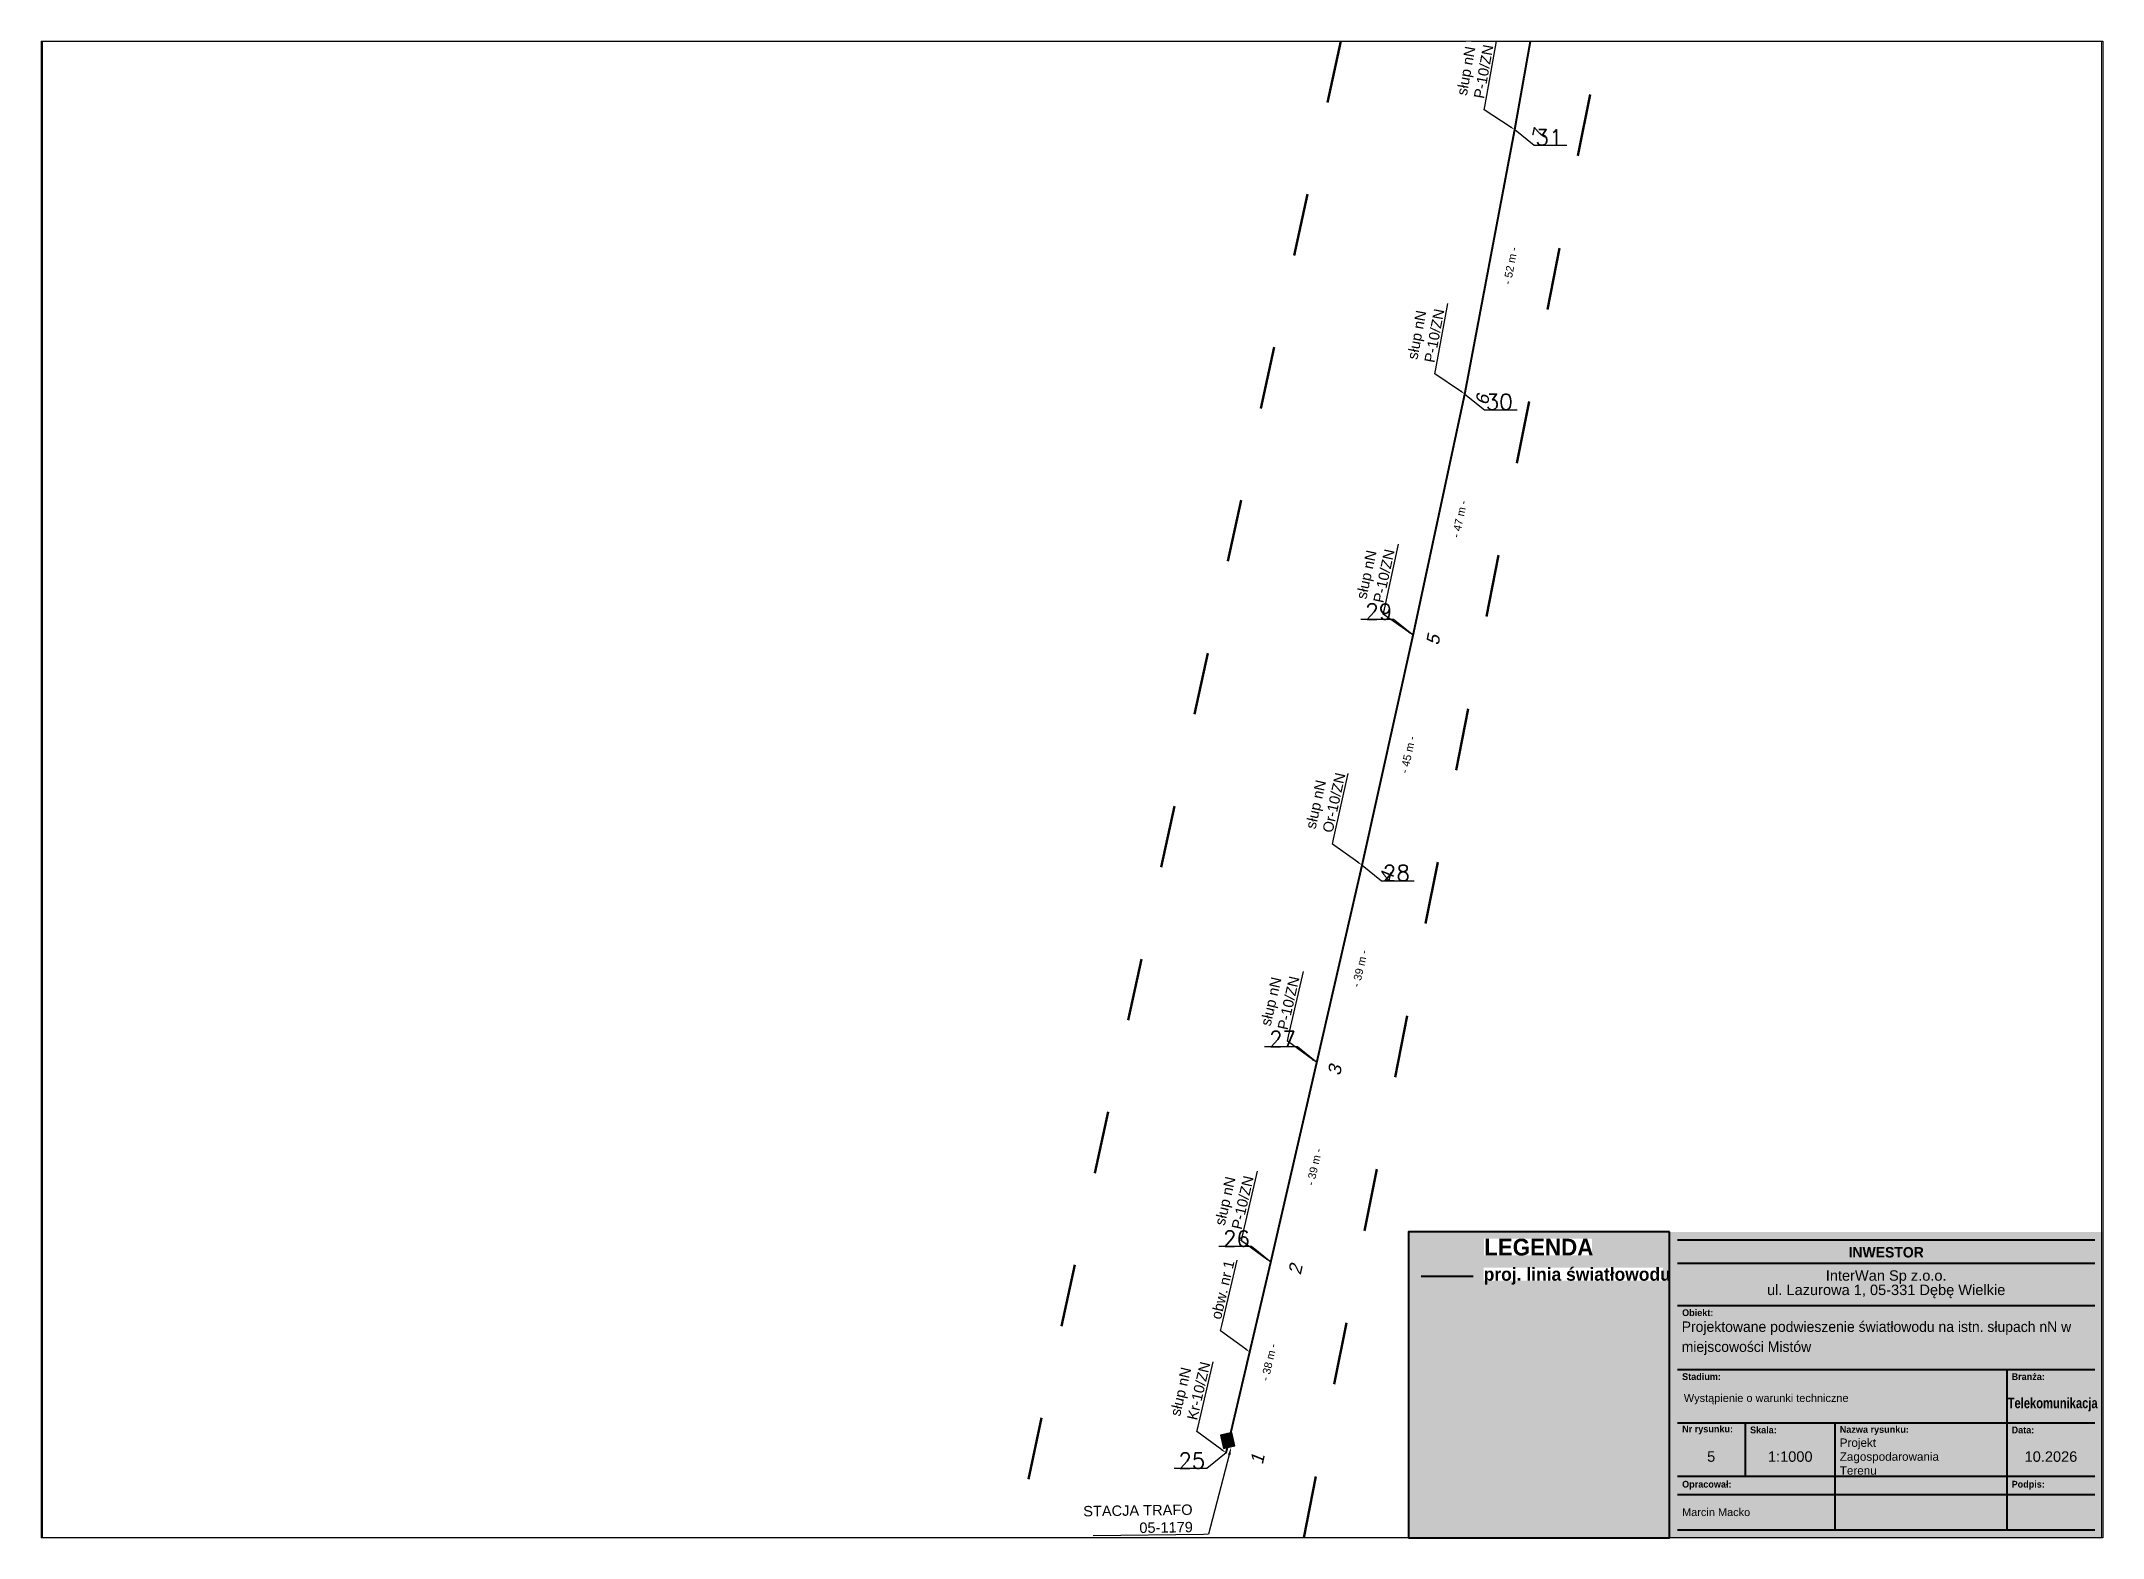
# Paper-space layout '5' of a CAD drawing. Header units: metres, sheet in millimetres. Extents: x 0 to 395, y 0 to 287.
# The model-space entities are those that its viewports show. They can reach past a viewport. Long polylines and large blocks are cut down to what shows.
import ezdxf
from ezdxf import colors
from ezdxf.entities.mleader import LeaderData, LeaderLine
from ezdxf.math import Vec2, Vec3

# ---------------------------------------------------------------- set-up
doc = ezdxf.new("R2010")
doc.units = ezdxf.units.M
doc.header["$MEASUREMENT"] = 0
doc.linetypes.add('ACAD_ISO03W100', pattern=[30, 12, -18])
doc.linetypes.add('DGN Style 2', pattern=[0.005224, 0.003135, -0.00209])
for name, color, linetype, lineweight in [('!TELE', 30, 'Continuous', 40), ('!trafo', 6, 'ACAD_ISO03W100', 50), ('@Tabelka', 7, 'Continuous', 13), ('_mm zasięg trafo', 6, 'ACAD_ISO03W100', 35), ('_numery slupow etap 4 cz. 2', 7, 'Continuous', 40), ('_światłowód', 30, 'Continuous', 50)]:
    doc.layers.add(name, color=color, linetype=linetype, lineweight=lineweight)
for name, color, linetype in [('!wymiary', 7, 'Continuous'), ('_MM opisy', 7, 'Continuous'), ('_mm trafo', 3, 'Continuous'), ('makro-numeracja-punktow', 7, 'Continuous')]:
    doc.layers.add(name, color=color, linetype=linetype)
doc.layers.add('@KonstrTabelki', color=253, linetype='DGN Style 2', lineweight=0, plot=False)
doc.styles.add('GeodText', font='romans.shx')
doc.styles.add('LEGENDA', font='arial.ttf')
doc.styles.get("Standard").update_dxf_attribs({"font": 'arial.ttf'})
doc.dimstyles.new('opis linie', dxfattribs={"dimtxt": 1.5, "dimasz": 2.5, "dimexe": 1.25, "dimexo": 0.625, "dimgap": 2.5, "dimtad": 4, "dimdec": 0, "dimtxsty": 'Standard', "dimcen": 2.5, "dimse1": 1, "dimse2": 1, "dimsd1": 1, "dimsd2": 1, "dimclrt": 256, "dimazin": 3, "dimtfac": 1, "dimtdec": 0, "dimtmove": 0, "dimatfit": 3, "dimtfill": 1})
doc.dimstyles.get("Standard").update_dxf_attribs({"dimtxt": 2.5, "dimasz": 2.5, "dimexe": 1.25, "dimexo": 0.625, "dimtad": 1, "dimtxsty": 'Standard', "dimcen": 2.5, "dimazin": 3, "dimtfac": 1, "dimtmove": 0, "dimatfit": 3})

# ---------------------------------------------------------------- blocks, each defined once
blk = doc.blocks.new('tabelka')
at = {"true_color": 0xffffff, "transparency": 33554687}
h = blk.add_hatch(color=7, dxfattribs=at)
h.dxf.hatch_style = 1
h.paths.add_polyline_path([(-83, 58.61), (0, 58.61), (0, 0), (-83, 0)])
at = {"layer": '@KonstrTabelki'}
blk.add_lwpolyline([(-51.29, 11.83), (-51.29, 22.05)], dxfattribs=at)
at = {"layer": '@Tabelka', "lineweight": 40}
for p, q in [((-81.5, 57.11), (-1.5, 57.11)), ((-81.5, 52.66), (-1.5, 52.66)), ((-81.5, 44.52), (-1.5, 44.52)), ((-81.5, 32.27), (-1.5, 32.27)), ((-81.5, 32.27), (-18.36, 32.27)), ((-18.36, 32.27), (-18.36, 22.05)), ((-81.5, 22.05), (-18.36, 22.05)), ((-68.48, 11.83), (-68.48, 22.05)), ((-51.29, 11.83), (-51.29, 22.05)), ((-18.36, 22.05), (-1.5, 22.05)), ((-18.36, 22.05), (-18.36, 11.83)), ((-51.29, 11.83), (-51.29, 18.64)), ((-18.36, 18.64), (-18.36, 11.83)), ((-51.29, 1.5), (-51.29, 15.11)), ((-18.36, 15.11), (-18.36, 1.5)), ((-81.5, 11.83), (-1.5, 11.83)), ((-81.5, 11.83), (-1.5, 11.83)), ((-81.5, 8.31), (-1.5, 8.31)), ((-81.5, 1.5), (-1.5, 1.5)), ((-81.5, 1.5), (-1.5, 1.5))]:
    blk.add_line(p, q, dxfattribs=at)
at = {"layer": '@Tabelka'}
for s, insert, char_height, attachment_point, line_spacing_factor in [('{\\fLato Light|b1|i0|c238|p34;INWESTOR}', (-41.5, 55.72), 2, 2, 0.825), ('{\\fLato Light|b1|i0|c238|p34;Obiekt:}', (-80.6, 43.13), 1.3, 4, 0.946154), ('{\\fLato Light|b1|i0|c238|p34;Branża:}', (-17.47, 30.88), 1.3, 4, 0.946154), ('Wystąpienie o warunki techniczne', (-80.27, 26.56), 1.5, 4, 0.825), ('{\\fLato Light|b1|i0|c238|p34;\\W0.8;Telekomunikacja}', (-9.6, 25.53), 2, 5, 0.76875), ('{\\fLato Light|b1|i0|c238|p34;Nr rysunku:}', (-80.6, 20.66), 1.3, 4, 0.946154), ('{\\fLato Light|b1|i0|c238|p34;Skala:}', (-67.58, 20.66), 1.3, 4, 0.946154), ('{\\fLato Light|b1|i0|c238|p34;Nazwa rysunku:}', (-50.39, 20.57), 1.3, 4, 0.946154), ('{\\fLato Light|b1|i0|c238|p34;Data:}', (-17.47, 20.66), 1.3, 4, 0.946154), ('10.2026', (-9.93, 15.55), 2, 5, 0.825), ('{\\fLato Light|b1|i0|c238|p34;Opracował:}', (-80.6, 10.07), 1.3, 4, 0.946154), ('{\\fLato Light|b1|i0|c238|p34;Podpis:}', (-17.47, 10.07), 1.3, 4, 0.946154)]:
    blk.add_mtext(s, dxfattribs=dict(at, insert=insert, char_height=char_height, attachment_point=attachment_point, line_spacing_factor=line_spacing_factor))
at = {"layer": '@Tabelka', "insert": (-41.5, 51.27), "char_height": 2, "attachment_point": 2, "line_spacing_factor": 0.825, "style": 'LEGENDA'}
blk.add_mtext('InterWan Sp z.o.o.\\Pul. Lazurowa 1, 05-331 Dębę Wielkie', dxfattribs=at)
at = {"layer": '@Tabelka', "attachment_point": 4}
for s, insert, char_height, width, line_spacing_factor in [('{\\fLato Light|b1|i0|c238|p34;Stadium:}', (-80.6, 30.88), 1.3, 8.6456, 0.946154), ('Marcin Macko', (-80.6, 4.9), 1.5, 27.9275, 0.825)]:
    blk.add_mtext(s, dxfattribs=dict(at, insert=insert, char_height=char_height, width=width, line_spacing_factor=line_spacing_factor))
blk = doc.blocks.new('legenda')
at = {"true_color": 0xffffff, "transparency": 33554687}
h = blk.add_hatch(color=7, dxfattribs=at)
h.dxf.hatch_style = 1
h.paths.add_polyline_path([(0, 58.61), (0, 0), (-50, 0), (-50, 58.61)])
at = {"lineweight": 40}
blk.add_lwpolyline([(0, 58.61), (-50, 58.61), (-50, 0)], dxfattribs=at)
at = {"layer": '_światłowód', "lineweight": 40}
blk.add_lwpolyline([(-47.62, 50.14), (-37.62, 50.14)], dxfattribs=at)
at = {"layer": '_mm zasięg trafo', "bg_fill": 3, "box_fill_scale": 1, "bg_fill_color": 256, "bg_fill_transparency": 0}
for s, width, heights, insert, char_height, attachment_point in [('{\\fLato Light|b1|i0|c238|p34;\\C7;LEGENDA}', 20.65, [-3.27], (-35.53, 57.31), 3.2, 1), ('\\pxt4;{\\fLato Light|b1|i0|c238|p34;\\C7;proj. linia światłowodu}', 34.3358, [-3.2], (-35.62, 50.14), 2.5, 4)]:
    blk.add_mtext_dynamic_manual_height_columns(s, width=width, gutter_width=1, heights=heights, dxfattribs=dict(at, insert=insert, char_height=char_height, attachment_point=attachment_point))
at = {"lineweight": 40}
blk.add_lwpolyline([(-50, 0), (0, 0), (0, 58.61)], dxfattribs=at)
blk.add_lwpolyline([(0, 58.61), (0, 0)])
blk = doc.blocks.new('*D255')
at = {"layer": '!wymiary', "insert": (7541972.05, 5787981.96), "char_height": 1.5, "attachment_point": 5, "rotation": 76.8267, "bg_fill": 3, "box_fill_scale": 1.25, "bg_fill_color": 257, "bg_fill_transparency": 0}
blk.add_mtext('\\A1;- 38 m -', dxfattribs=at)
blk = doc.blocks.new('*D256')
at = {"layer": '!wymiary', "insert": (7541980.74, 5788019.38), "char_height": 1.5, "attachment_point": 5, "rotation": 77.0287, "bg_fill": 3, "box_fill_scale": 1.25, "bg_fill_color": 257, "bg_fill_transparency": 0}
blk.add_mtext('\\A1;- 39 m -', dxfattribs=at)
blk = doc.blocks.new('*D257')
at = {"layer": '!wymiary', "insert": (7541989.48, 5788057.43), "char_height": 1.5, "attachment_point": 5, "rotation": 77.1061, "bg_fill": 3, "box_fill_scale": 1.25, "bg_fill_color": 257, "bg_fill_transparency": 0}
blk.add_mtext('\\A1;- 39 m -', dxfattribs=at)
blk = doc.blocks.new('*D258')
at = {"layer": '!wymiary', "insert": (7541998.69, 5788098.42), "char_height": 1.5, "attachment_point": 5, "rotation": 77.5071, "bg_fill": 3, "box_fill_scale": 1.25, "bg_fill_color": 257, "bg_fill_transparency": 0}
blk.add_mtext('\\A1;- 45 m -', dxfattribs=at)
blk = doc.blocks.new('*D259')
at = {"layer": '!wymiary', "insert": (7542008.55, 5788143.58), "char_height": 1.5, "attachment_point": 5, "rotation": 77.8326, "bg_fill": 3, "box_fill_scale": 1.25, "bg_fill_color": 257, "bg_fill_transparency": 0}
blk.add_mtext('\\A1;- 47 m -', dxfattribs=at)
blk = doc.blocks.new('*D260')
at = {"layer": '!wymiary', "insert": (7542018.33, 5788192.12), "char_height": 1.5, "attachment_point": 5, "rotation": 79.3596, "bg_fill": 3, "box_fill_scale": 1.25, "bg_fill_color": 257, "bg_fill_transparency": 0}
blk.add_mtext('\\A1;- 52 m -', dxfattribs=at)
blk = doc.blocks.new('*D261')
at = {"layer": '!wymiary', "insert": (7542027.73, 5788243.38), "char_height": 1.5, "attachment_point": 5, "rotation": 79.849, "bg_fill": 3, "box_fill_scale": 1.25, "bg_fill_color": 257, "bg_fill_transparency": 0}
blk.add_mtext('\\A1;- 53 m -', dxfattribs=at)
blk = doc.blocks.new('trafo')
at = {"layer": '_mm trafo'}
h = blk.add_hatch(color=256, dxfattribs=at)
h.dxf.hatch_style = 1
h.paths.add_polyline_path([(-1.15, 1.02), (-0.52, -1.51), (1.64, -0.96), (1.01, 1.59)])
at = {"layer": '_mm trafo', "flags": 128}
blk.add_lwpolyline([(-0.52, -1.52), (1.64, -0.96), (0.98, 1.58), (-1.17, 0.99), (-0.52, -1.52)], close=True, dxfattribs=at)

msp = doc.modelspace()

# ---------------------------------------------------------------- linework, layer by layer
at = {"layer": '!TELE', "elevation": 175.02}
msp.add_lwpolyline([(7541963.86, 5787964.59), (7541972.42, 5788001.16), (7541981.23, 5788039.41), (7541989.89, 5788077.24), (7541999.66, 5788121.33), (7542009.62, 5788167.53), (7542019.14, 5788218.2), (7542028.41, 5788269.98), (7542036.77, 5788321.33), (7542045.68, 5788373.42), (7542045.99, 5788397.48), (7542053.1, 5788426.18), (7542064.05, 5788472.74)], dxfattribs=at)

# ---------------------------------------------------------------- next in the draw order: leaders
at = {"layer": '_MM opisy'}
ml = msp.add_multileader_mtext('Standard', dxfattribs=at)
ml.set_content('\\pxql;słup nN\\PP-10/ZN', color=256)
ml.set_leader_properties()
ml.build(insert=Vec2(0, 0))
ml.multileader.update_dxf_attribs({"has_text_frame": 1, "text_left_attachment_type": 5, "text_right_attachment_type": 5, "dogleg_length": 1, "arrow_head_size": 1})
ctx = ml.context
ctx.base_point, ctx.char_height, ctx.arrow_head_size, ctx.landing_gap_size, ctx.plane_origin, ctx.plane_x_axis, ctx.plane_y_axis = Vec3(7542013.49, 5788222.98), 2, 1, 1, Vec3(7542020.84, 5788219.64), Vec3(0.176243, 0.984347), Vec3(-0.984347, 0.176243)
ctx.left_attachment, ctx.right_attachment = 5, 5
notes = []
notes.append((ctx, [(0, (1, 1, 0), (7542013.31, 5788221.99), (0.176243, 0.984347), 1, [(0, [(7542019.14, 5788218.2), (7542013.31, 5788221.99)], 0, [])])]))
ctx.mtext.insert, ctx.mtext.text_direction, ctx.mtext.rotation, ctx.mtext.flow_direction = Vec3(7542007.99, 5788224.98), Vec3(0.176243, 0.984347), 1.393628, 5
ctx.mtext.has_bg_fill, ctx.mtext.bg_color, ctx.mtext.bg_scale_factor, ctx.mtext.bg_transparency, ctx.mtext.use_window_bg_color = 1, -1023410175, 1, 0, 1
ml = msp.add_multileader_mtext('Standard', dxfattribs=at)
ml.set_content('\\pxql;słup nN\\PP-10/ZN', color=256)
ml.set_leader_properties()
ml.build(insert=Vec2(0, 0))
ml.multileader.update_dxf_attribs({"has_text_frame": 1, "text_left_attachment_type": 5, "text_right_attachment_type": 5, "dogleg_length": 1, "arrow_head_size": 1})
ctx = ml.context
ctx.base_point, ctx.char_height, ctx.arrow_head_size, ctx.landing_gap_size, ctx.plane_origin, ctx.plane_x_axis, ctx.plane_y_axis = Vec3(7542004.01, 5788172.35), 2, 1, 1, Vec3(7542011.33, 5788168.95), Vec3(0.184645, 0.982805), Vec3(-0.982805, 0.184645)
ctx.left_attachment, ctx.right_attachment = 5, 5
notes.append((ctx, [(0, (1, 1, 0), (7542003.82, 5788171.37), (0.184645, 0.982805), 1, [(0, [(7542009.62, 5788167.53), (7542003.82, 5788171.37)], 0, [])])]))
ctx.mtext.insert, ctx.mtext.text_direction, ctx.mtext.rotation, ctx.mtext.flow_direction = Vec3(7541998.52, 5788174.4), Vec3(0.184645, 0.982805), 1.385086, 5
ctx.mtext.has_bg_fill, ctx.mtext.bg_color, ctx.mtext.bg_scale_factor, ctx.mtext.bg_transparency, ctx.mtext.use_window_bg_color = 1, -1023410175, 1, 0, 1
ml = msp.add_multileader_mtext('Standard', dxfattribs=at)
ml.set_content('\\pxql;słup nN\\PP-10/ZN', color=256)
ml.set_leader_properties()
ml.build(insert=Vec2(0, 0))
ml.multileader.update_dxf_attribs({"has_text_frame": 1, "text_left_attachment_type": 5, "text_right_attachment_type": 5, "dogleg_length": 1, "arrow_head_size": 1})
ctx = ml.context
ctx.base_point, ctx.char_height, ctx.arrow_head_size, ctx.landing_gap_size, ctx.plane_origin, ctx.plane_x_axis, ctx.plane_y_axis = Vec3(7541994.18, 5788126.31), 2, 1, 1, Vec3(7542001.41, 5788122.71), Vec3(0.210769, 0.977536), Vec3(-0.977536, 0.210769)
ctx.left_attachment, ctx.right_attachment = 5, 5
notes.append((ctx, [(0, (1, 1, 0), (7541993.97, 5788125.33), (0.210769, 0.977536), 1, [(0, [(7541999.66, 5788121.33), (7541993.97, 5788125.33)], 0, [])])]))
ctx.mtext.insert, ctx.mtext.text_direction, ctx.mtext.rotation, ctx.mtext.flow_direction = Vec3(7541988.75, 5788128.5), Vec3(0.210769, 0.977536), 1.358435, 5
ctx.mtext.has_bg_fill, ctx.mtext.bg_color, ctx.mtext.bg_scale_factor, ctx.mtext.bg_transparency, ctx.mtext.use_window_bg_color = 1, -1023410175, 1, 0, 1
ml = msp.add_multileader_mtext('Standard', dxfattribs=at)
ml.set_content('\\pxql;słup nN\\POr-10/ZN', color=256)
ml.set_leader_properties()
ml.build(insert=Vec2(0, 0))
ml.multileader.update_dxf_attribs({"has_text_frame": 1, "text_left_attachment_type": 5, "text_right_attachment_type": 5, "dogleg_length": 1, "arrow_head_size": 1})
ctx = ml.context
ctx.base_point, ctx.char_height, ctx.arrow_head_size, ctx.landing_gap_size, ctx.plane_origin, ctx.plane_x_axis, ctx.plane_y_axis = Vec3(7541984.44, 5788082.25), 2, 1, 1, Vec3(7541991.65, 5788078.61), Vec3(0.216318, 0.976323), Vec3(-0.976323, 0.216318)
ctx.left_attachment, ctx.right_attachment = 5, 5
notes.append((ctx, [(0, (1, 1, 0), (7541984.22, 5788081.27), (0.216318, 0.976323), 1, [(0, [(7541989.89, 5788077.24), (7541984.22, 5788081.27)], 0, [])])]))
ctx.mtext.insert, ctx.mtext.text_direction, ctx.mtext.rotation, ctx.mtext.flow_direction = Vec3(7541979.02, 5788084.47), Vec3(0.216318, 0.976323), 1.352754, 5
ctx.mtext.has_bg_fill, ctx.mtext.bg_color, ctx.mtext.bg_scale_factor, ctx.mtext.bg_transparency, ctx.mtext.use_window_bg_color = 1, -1023410175, 1, 0, 1
ml = msp.add_multileader_mtext('Standard', dxfattribs=at)
ml.set_content('\\pxql;słup nN\\PP-10/ZN', color=256)
ml.set_leader_properties()
ml.build(insert=Vec2(0, 0))
ml.multileader.update_dxf_attribs({"has_text_frame": 1, "text_left_attachment_type": 5, "text_right_attachment_type": 5, "dogleg_length": 1, "arrow_head_size": 1})
ctx = ml.context
ctx.base_point, ctx.char_height, ctx.arrow_head_size, ctx.landing_gap_size, ctx.plane_origin, ctx.plane_x_axis, ctx.plane_y_axis = Vec3(7541975.81, 5788044.46), 2, 1, 1, Vec3(7541983, 5788040.77), Vec3(0.223147, 0.974785), Vec3(-0.974785, 0.223147)
ctx.left_attachment, ctx.right_attachment = 5, 5
notes.append((ctx, [(0, (1, 1, 0), (7541975.59, 5788043.48), (0.223147, 0.974785), 1, [(0, [(7541981.23, 5788039.41), (7541975.59, 5788043.48)], 0, [])])]))
ctx.mtext.insert, ctx.mtext.text_direction, ctx.mtext.rotation, ctx.mtext.flow_direction = Vec3(7541970.41, 5788046.72), Vec3(0.223147, 0.974785), 1.345755, 5
ctx.mtext.has_bg_fill, ctx.mtext.bg_color, ctx.mtext.bg_scale_factor, ctx.mtext.bg_transparency, ctx.mtext.use_window_bg_color = 1, -1023410175, 1, 0, 1
ml = msp.add_multileader_mtext('Standard', dxfattribs=at)
ml.set_content('\\pxql;słup nN\\PP-10/ZN', color=256)
ml.set_leader_properties()
ml.build(insert=Vec2(0, 0))
ml.multileader.update_dxf_attribs({"has_text_frame": 1, "text_left_attachment_type": 5, "text_right_attachment_type": 5, "dogleg_length": 1, "arrow_head_size": 1})
ctx = ml.context
ctx.base_point, ctx.char_height, ctx.arrow_head_size, ctx.landing_gap_size, ctx.plane_origin, ctx.plane_x_axis, ctx.plane_y_axis = Vec3(7541967.01, 5788006.21), 2, 1, 1, Vec3(7541974.19, 5788002.51), Vec3(0.224463, 0.974483), Vec3(-0.974483, 0.224463)
ctx.left_attachment, ctx.right_attachment = 5, 5
notes.append((ctx, [(0, (1, 1, 0), (7541966.78, 5788005.24), (0.224463, 0.974483), 1, [(0, [(7541972.42, 5788001.16), (7541966.78, 5788005.24)], 0, [])])]))
ctx.mtext.insert, ctx.mtext.text_direction, ctx.mtext.rotation, ctx.mtext.flow_direction = Vec3(7541961.61, 5788008.48), Vec3(0.224463, 0.974483), 1.344404, 5
ctx.mtext.has_bg_fill, ctx.mtext.bg_color, ctx.mtext.bg_scale_factor, ctx.mtext.bg_transparency, ctx.mtext.use_window_bg_color = 1, -1023410175, 1, 0, 1
ml = msp.add_multileader_mtext('Standard', dxfattribs=at)
ml.set_content('\\pxql;słup nN\\PKr-10/ZN', color=256)
ml.set_leader_properties()
ml.build(insert=Vec2(0, 0))
ml.multileader.update_dxf_attribs({"has_text_frame": 1, "text_left_attachment_type": 5, "text_right_attachment_type": 5, "dogleg_length": 1, "arrow_head_size": 1})
ctx = ml.context
ctx.base_point, ctx.char_height, ctx.arrow_head_size, ctx.landing_gap_size, ctx.plane_origin, ctx.plane_x_axis, ctx.plane_y_axis = Vec3(7541958.47, 5787969.66), 2, 1, 1, Vec3(7541965.63, 5787965.94), Vec3(0.227898, 0.973685), Vec3(-0.973685, 0.227898)
ctx.left_attachment, ctx.right_attachment = 5, 5
notes.append((ctx, [(0, (1, 1, 0), (7541958.24, 5787968.69), (0.227898, 0.973685), 1, [(0, [(7541963.86, 5787964.59), (7541958.24, 5787968.69)], 0, [])])]))
ctx.mtext.insert, ctx.mtext.text_direction, ctx.mtext.rotation, ctx.mtext.flow_direction = Vec3(7541953.08, 5787971.95), Vec3(0.227898, 0.973685), 1.340878, 5
ctx.mtext.has_bg_fill, ctx.mtext.bg_color, ctx.mtext.bg_scale_factor, ctx.mtext.bg_transparency, ctx.mtext.use_window_bg_color = 1, -1023410175, 1, 0, 1
for ctx, leaders in notes:
    for number, flags, end, landing, length, lines in leaders:
        leader = LeaderData()
        leader.index, (leader.has_last_leader_line, leader.has_dogleg_vector, leader.attachment_direction) = number, flags
        leader.last_leader_point, leader.dogleg_vector, leader.dogleg_length = Vec3(end), Vec3(landing), length
        for number, points, colour, breaks in lines:
            line = LeaderLine()
            line.index, line.vertices, line.color, line.breaks = number, Vec3.list(points), colors.encode_raw_color(colour), breaks
            leader.lines.append(line)
        ctx.leaders.append(leader)

# ---------------------------------------------------------------- next in the draw order: linework, layer by layer
at = {"layer": '!trafo', "color": 3}
msp.add_lwpolyline([(7541883.41, 5787763.73), (7542032.96, 5787715.59), (7542057.43, 5787808.8), (7541959.53, 5787851.5), (7542064.86, 5788382.73), (7542020.48, 5788394.71)], close=True, dxfattribs=at)

# ---------------------------------------------------------------- next in the draw order: texts
at = {"layer": 'makro-numeracja-punktow', "lineweight": 30, "char_height": 3, "attachment_point": 9, "line_spacing_factor": 0.8, "style": 'GeodText'}
for s, insert in [('29', (7541995.66, 5788124.33)), ('27', (7541977.23, 5788042.41)), ('26', (7541968.42, 5788004.16)), ('25', (7541959.86, 5787961.59))]:
    msp.add_mtext(s, dxfattribs=dict(at, insert=insert))

# ---------------------------------------------------------------- next in the draw order: dimensions: what is measured, and where the dimension line sits
at = {"layer": '!wymiary'}
dim = msp.add_aligned_dim(p1=(7541963.86, 5787964.59), p2=(7541972.42, 5788001.16), distance=-0.75, dimstyle='opis linie', dxfattribs=at)
dim.commit()
dim.dimension.update_dxf_attribs({"geometry": '*D255', "text_midpoint": (7541972.05, 5787981.96)})

# ---------------------------------------------------------------- next in the draw order: block references
at = {"rotation": 357.3066721443945}
msp.add_blockref('trafo', (7541963.92, 5787966.95), dxfattribs=at)

# ---------------------------------------------------------------- next in the draw order: texts
at = {"layer": '_numery slupow etap 4 cz. 2', "oblique": 10}
msp.add_text('1', height=2.5, rotation=77.7491, dxfattribs=at).set_placement((7541970.87, 5787962.25))

# ---------------------------------------------------------------- next in the draw order: dimensions: what is measured, and where the dimension line sits
at = {"layer": '!wymiary'}
dim = msp.add_aligned_dim(p1=(7541972.42, 5788001.16), p2=(7541981.23, 5788039.41), distance=-0.75, dimstyle='opis linie', dxfattribs=at)
dim.commit()
dim.dimension.update_dxf_attribs({"geometry": '*D256', "text_midpoint": (7541980.74, 5788019.38)})

# ---------------------------------------------------------------- next in the draw order: leaders
at = {"layer": '_mm trafo', "color": 3}
ml = msp.add_multileader_mtext('Standard', dxfattribs=at)
ml.set_content('STACJA TRAFO\\P05-1179', color=3)
ml.set_leader_properties()
ml.build(insert=Vec2(0, 0))
ml.multileader.update_dxf_attribs({"has_text_frame": 1, "text_left_attachment_type": 5, "text_right_attachment_type": 5, "dogleg_length": 1, "arrow_head_size": 1.5})
ctx = ml.context
ctx.base_point, ctx.char_height, ctx.arrow_head_size, ctx.plane_origin, ctx.plane_x_axis, ctx.plane_y_axis = Vec3(7541934.8, 5787948.61), 2, 1.5, Vec3(7541968.06, 5787934.85), Vec3(0.999891, 0.014731), Vec3(-0.014731, 0.999891)
ctx.left_attachment, ctx.right_attachment, ctx.text_align_type, ctx.attachment_type = 5, 5, 2, 2
notes = []
notes.append((ctx, [(0, (1, 1, 0), (7541960.5, 5787948.99), (-0.999891, -0.014731), 1, [(0, [(7541964.82, 5787965.66), (7541960.5, 5787948.99)], 0, [])])]))
ctx.mtext.insert, ctx.mtext.text_direction, ctx.mtext.rotation, ctx.mtext.alignment, ctx.mtext.flow_direction = Vec3(7541957.41, 5787954.72), Vec3(0.999891, 0.014731), 0.014731, 3, 5
at = {"layer": 'makro-numeracja-punktow', "lineweight": 30, "has_arrowhead": 0, "annotation_type": 0, "has_hookline": 1, "hookline_direction": 0, "text_width": 5.46, "horizontal_direction": (-1, 0, 0)}
msp.add_leader([(7541963.86, 5787964.59), (7541960.13, 5787961.59), (7541959.95, 5787961.59)], dimstyle='Standard', dxfattribs=at)
for ctx, leaders in notes:
    for number, flags, end, landing, length, lines in leaders:
        leader = LeaderData()
        leader.index, (leader.has_last_leader_line, leader.has_dogleg_vector, leader.attachment_direction) = number, flags
        leader.last_leader_point, leader.dogleg_vector, leader.dogleg_length = Vec3(end), Vec3(landing), length
        for number, points, colour, breaks in lines:
            line = LeaderLine()
            line.index, line.vertices, line.color, line.breaks = number, Vec3.list(points), colors.encode_raw_color(colour), breaks
            leader.lines.append(line)
        ctx.leaders.append(leader)

# ---------------------------------------------------------------- next in the draw order: texts
at = {"layer": '_numery slupow etap 4 cz. 2', "oblique": 10}
msp.add_text('2', height=2.5, rotation=77.7491, dxfattribs=at).set_placement((7541978.14, 5787998.59))

# ---------------------------------------------------------------- next in the draw order: dimensions: what is measured, and where the dimension line sits
at = {"layer": '!wymiary'}
dim = msp.add_aligned_dim(p1=(7541981.23, 5788039.41), p2=(7541989.89, 5788077.24), distance=-0.75, dimstyle='opis linie', dxfattribs=at)
dim.commit()
dim.dimension.update_dxf_attribs({"geometry": '*D257', "text_midpoint": (7541989.48, 5788057.43)})

# ---------------------------------------------------------------- next in the draw order: leaders
at = {"layer": '_MM opisy', "color": 1}
ml = msp.add_multileader_mtext('Standard', dxfattribs=at)
ml.set_content('\\pxql;{\\C1;obw. nr 1}', color=1)
ml.set_leader_properties()
ml.build(insert=Vec2(0, 0))
ml.multileader.update_dxf_attribs({"has_text_frame": 1, "text_left_attachment_type": 5, "text_right_attachment_type": 5, "dogleg_length": 1, "arrow_head_size": 1})
ctx = ml.context
ctx.base_point, ctx.char_height, ctx.arrow_head_size, ctx.landing_gap_size, ctx.plane_origin, ctx.plane_x_axis, ctx.plane_y_axis = Vec3(7541963.02, 5787988.97), 2, 1, 1, Vec3(7541970.18, 5787985.25), Vec3(0.227898, 0.973685), Vec3(-0.973685, 0.227898)
ctx.left_attachment, ctx.right_attachment = 5, 5
notes = []
notes.append((ctx, [(0, (1, 1, 0), (7541962.79, 5787988), (0.227898, 0.973685), 1, [(0, [(7541968.41, 5787983.9), (7541962.79, 5787988)], 0, [])])]))
ctx.mtext.insert, ctx.mtext.text_direction, ctx.mtext.rotation, ctx.mtext.flow_direction = Vec3(7541960.9, 5787990.49), Vec3(0.227898, 0.973685), 1.340878, 5
ctx.mtext.has_bg_fill, ctx.mtext.bg_color, ctx.mtext.bg_scale_factor, ctx.mtext.bg_transparency, ctx.mtext.use_window_bg_color = 1, -1023410175, 1, 0, 1
for ctx, leaders in notes:
    for number, flags, end, landing, length, lines in leaders:
        leader = LeaderData()
        leader.index, (leader.has_last_leader_line, leader.has_dogleg_vector, leader.attachment_direction) = number, flags
        leader.last_leader_point, leader.dogleg_vector, leader.dogleg_length = Vec3(end), Vec3(landing), length
        for number, points, colour, breaks in lines:
            line = LeaderLine()
            line.index, line.vertices, line.color, line.breaks = number, Vec3.list(points), colors.encode_raw_color(colour), breaks
            leader.lines.append(line)
        ctx.leaders.append(leader)

# ---------------------------------------------------------------- next in the draw order: texts
at = {"layer": '_numery slupow etap 4 cz. 2', "oblique": 10}
msp.add_text('3', height=2.5, rotation=77.7491, dxfattribs=at).set_placement((7541985.68, 5788036.79))

# ---------------------------------------------------------------- next in the draw order: dimensions: what is measured, and where the dimension line sits
at = {"layer": '!wymiary'}
dim = msp.add_aligned_dim(p1=(7541989.89, 5788077.24), p2=(7541999.66, 5788121.33), distance=-0.75, dimstyle='opis linie', dxfattribs=at)
dim.commit()
dim.dimension.update_dxf_attribs({"geometry": '*D258', "text_midpoint": (7541998.69, 5788098.42)})

# ---------------------------------------------------------------- next in the draw order: leaders
at = {"layer": 'makro-numeracja-punktow', "lineweight": 30, "has_arrowhead": 0, "annotation_type": 0, "has_hookline": 1, "hookline_direction": 0, "text_width": 5.46, "horizontal_direction": (-1, 0, 0)}
for points in [[(7541981.23, 5788039.41), (7541977.5, 5788042.41), (7541977.32, 5788042.41)], [(7541972.42, 5788001.16), (7541968.69, 5788004.16), (7541968.51, 5788004.16)]]:
    msp.add_leader(points, dimstyle='Standard', dxfattribs=at)

# ---------------------------------------------------------------- next in the draw order: texts
at = {"layer": '_numery slupow etap 4 cz. 2', "oblique": 10}
msp.add_text('4', height=2.5, rotation=77.7491, dxfattribs=at).set_placement((7541995.67, 5788073.8))
at = {"layer": 'makro-numeracja-punktow', "lineweight": 30, "insert": (7541993.89, 5788074.24), "char_height": 3, "attachment_point": 7, "line_spacing_factor": 0.8, "style": 'GeodText'}
msp.add_mtext('28', dxfattribs=at)

# ---------------------------------------------------------------- next in the draw order: dimensions: what is measured, and where the dimension line sits
at = {"layer": '!wymiary'}
dim = msp.add_aligned_dim(p1=(7541999.66, 5788121.33), p2=(7542009.62, 5788167.53), distance=-0.75, dimstyle='opis linie', dxfattribs=at)
dim.commit()
dim.dimension.update_dxf_attribs({"geometry": '*D259', "text_midpoint": (7542008.55, 5788143.58)})

# ---------------------------------------------------------------- next in the draw order: leaders
at = {"layer": 'makro-numeracja-punktow', "lineweight": 30, "has_arrowhead": 0, "annotation_type": 0, "has_hookline": 1, "hookline_direction": 0, "text_width": 5.46}
msp.add_leader([(7541989.89, 5788077.24), (7541993.62, 5788074.24), (7541993.8, 5788074.24)], dimstyle='Standard', dxfattribs=at)

# ---------------------------------------------------------------- next in the draw order: texts
at = {"layer": '_numery slupow etap 4 cz. 2', "oblique": 10}
msp.add_text('5', height=2.5, rotation=77.7491, dxfattribs=at).set_placement((7542004.53, 5788119.25))

# ---------------------------------------------------------------- next in the draw order: dimensions: what is measured, and where the dimension line sits
at = {"layer": '!wymiary'}
dim = msp.add_aligned_dim(p1=(7542009.62, 5788167.53), p2=(7542019.14, 5788218.2), distance=-0.75, dimstyle='opis linie', dxfattribs=at)
dim.commit()
dim.dimension.update_dxf_attribs({"geometry": '*D260', "text_midpoint": (7542018.33, 5788192.12)})

# ---------------------------------------------------------------- next in the draw order: leaders
at = {"layer": 'makro-numeracja-punktow', "lineweight": 30, "has_arrowhead": 0, "annotation_type": 0, "has_hookline": 1, "hookline_direction": 0, "text_width": 5.46, "horizontal_direction": (-1, 0, 0)}
msp.add_leader([(7541999.66, 5788121.33), (7541995.93, 5788124.33), (7541995.75, 5788124.33)], dimstyle='Standard', dxfattribs=at)

# ---------------------------------------------------------------- next in the draw order: texts
at = {"layer": '_numery slupow etap 4 cz. 2', "oblique": 10}
msp.add_text('6', height=2.5, rotation=77.7491, dxfattribs=at).set_placement((7542013.97, 5788165.3))
at = {"layer": 'makro-numeracja-punktow', "lineweight": 30, "insert": (7542013.62, 5788164.53), "char_height": 3, "attachment_point": 7, "line_spacing_factor": 0.8, "style": 'GeodText'}
msp.add_mtext('30', dxfattribs=at)

# ---------------------------------------------------------------- next in the draw order: dimensions: what is measured, and where the dimension line sits
at = {"layer": '!wymiary'}
dim = msp.add_aligned_dim(p1=(7542019.14, 5788218.2), p2=(7542028.41, 5788269.98), distance=-0.75, dimstyle='opis linie', dxfattribs=at)
dim.commit()
dim.dimension.update_dxf_attribs({"geometry": '*D261', "text_midpoint": (7542027.73, 5788243.38)})

# ---------------------------------------------------------------- next in the draw order: leaders
at = {"layer": 'makro-numeracja-punktow', "lineweight": 30, "has_arrowhead": 0, "annotation_type": 0, "has_hookline": 1, "hookline_direction": 0, "text_width": 5.46}
msp.add_leader([(7542009.62, 5788167.53), (7542013.35, 5788164.53), (7542013.53, 5788164.53)], dimstyle='Standard', dxfattribs=at)

# ---------------------------------------------------------------- next in the draw order: texts
at = {"layer": '_numery slupow etap 4 cz. 2', "oblique": 10}
msp.add_text('7', height=2.5, rotation=77.7491, dxfattribs=at).set_placement((7542024.79, 5788216.06))
at = {"layer": 'makro-numeracja-punktow', "lineweight": 30, "insert": (7542023.14, 5788215.2), "char_height": 3, "attachment_point": 7, "line_spacing_factor": 0.8, "style": 'GeodText'}
msp.add_mtext('31', dxfattribs=at)

# ---------------------------------------------------------------- next in the draw order: leaders
at = {"layer": 'makro-numeracja-punktow', "lineweight": 30, "has_arrowhead": 0, "annotation_type": 0, "has_hookline": 1, "hookline_direction": 0, "text_width": 5.46}
msp.add_leader([(7542019.14, 5788218.2), (7542022.87, 5788215.2), (7542023.05, 5788215.2)], dimstyle='Standard', dxfattribs=at)

psp = doc.layouts.new('5')

# ---------------------------------------------------------------- block references
psp.add_blockref('tabelka', (395, 0))

# ---------------------------------------------------------------- texts
at = {"color": 18, "true_color": 0x000000, "insert": (314.32, 41.46), "char_height": 2, "width": 76.9558, "attachment_point": 1, "line_spacing_factor": 0.825, "style": 'LEGENDA'}
psp.add_mtext('\\pxsm1.15,ql;{\\fLato Light|b0|i0|c238|p34;\\C256;Projektowane podwieszenie światłowodu na istn. słupach nN w miejscowości Mistów}', dxfattribs=at)
at = {"char_height": 2, "attachment_point": 5, "line_spacing_factor": 0.825, "style": 'LEGENDA'}
for s, insert in [('5', (319.97, 15.55)), ('1:1000', (335.12, 15.55))]:
    psp.add_mtext(s, dxfattribs=dict(at, insert=insert))
at = {"color": 1, "insert": (344.61, 15.55, 1), "char_height": 1.6, "width": 26.3577, "attachment_point": 4, "style": 'LEGENDA'}
psp.add_mtext('{\\C18;\\c0;Projekt Zagospodarowania Terenu}', dxfattribs=at)

# ---------------------------------------------------------------- next in the draw order: block references
psp.add_blockref('legenda', (312, 0))

# ---------------------------------------------------------------- next in the draw order: linework, layer by layer
psp.add_lwpolyline([(395, 0), (0.24, 0), (0.24, 286.83), (395, 286.83)], close=True)

# ---------------------------------------------------------------- next in the draw order: viewports
at = {"layer": 'VIEWPORTS'}
psp.add_viewport(center=(197.38, 143.41), size=(394.76, 286.8295), view_center_point=(7541934.2, 5788091.73), view_height=286.8295, dxfattribs=at)

doc.saveas('drawing.dxf')
